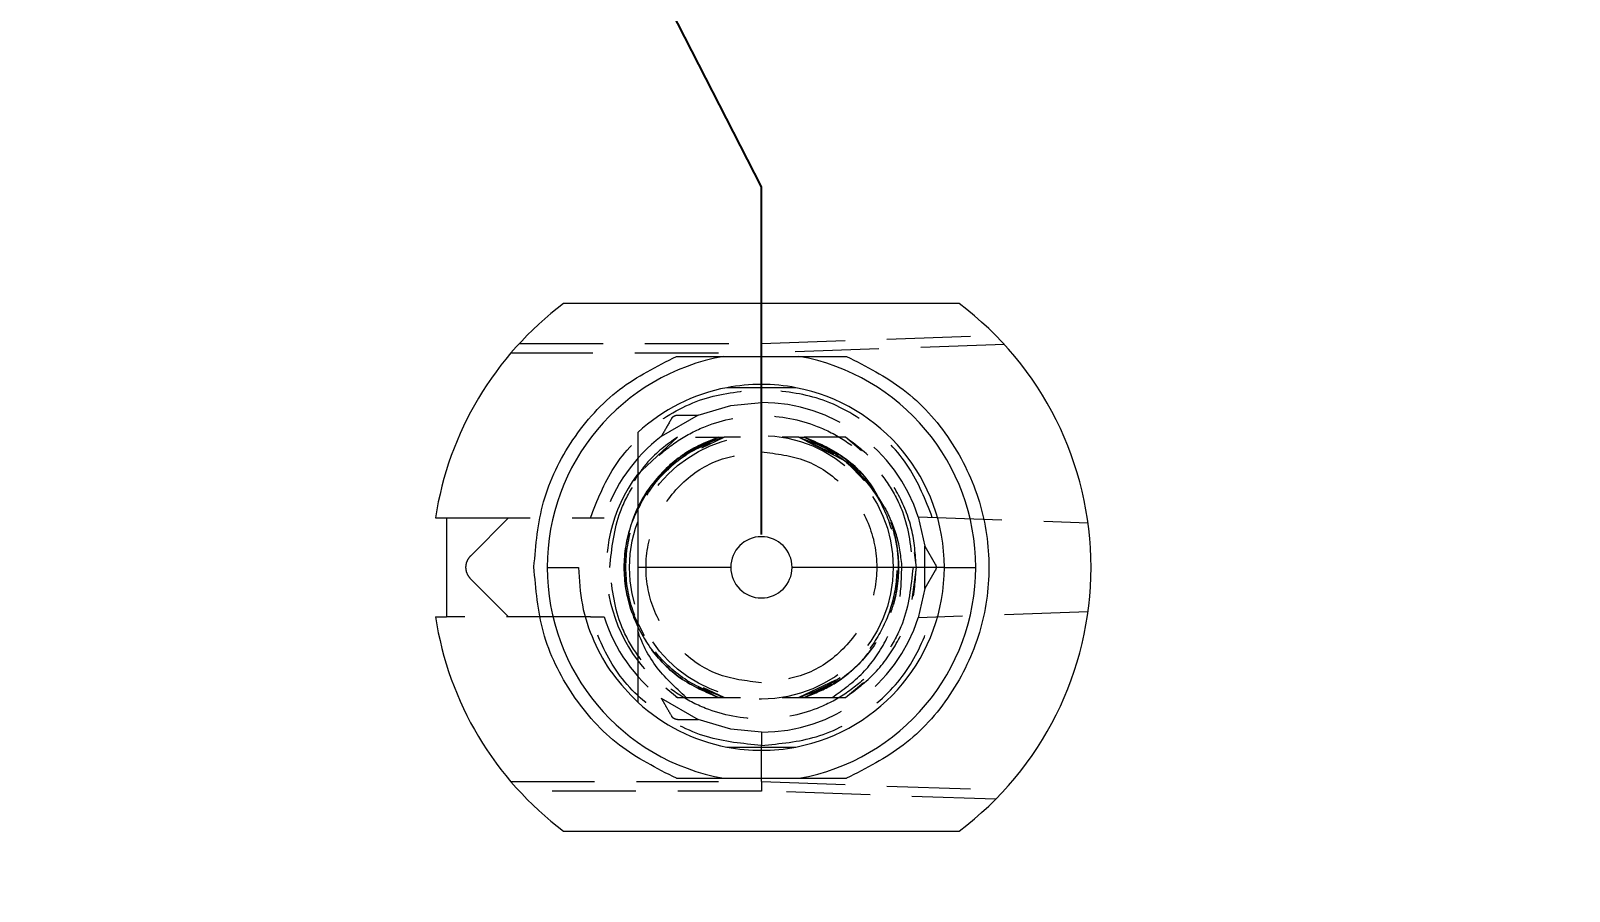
# Model space of a CAD drawing. Header units: millimetres. Extents: x -64 to 530, y -86 to 334.
# Drawn here: x 114.57 to 137.91, y 219.68 to 232.73 of the extents above; entities that cross this region are included whole.
import ezdxf

# ---------------------------------------------------------------- set-up
doc = ezdxf.new("R2010")
doc.units = ezdxf.units.MM
doc.header["$PDSIZE"] = -1
doc.linetypes.add('HIDDEN', pattern=[1.905, 1.27, -0.635])
doc.dimstyles.new('ISO-25', dxfattribs={"dimtxt": 2.5, "dimasz": 2.5, "dimexe": 1.25, "dimexo": 0.625, "dimtad": 1, "dimtxsty": 'Standard', "dimcen": 2.5, "dimadec": 0, "dimazin": 0, "dimtfac": 1, "dimtmove": 0, "dimatfit": 3, "dimfxl": 0, "dimarcsym": 0})

# ---------------------------------------------------------------- blocks, each defined once
blk = doc.blocks.new('*D35')
at = {"color": 0, "lineweight": -2}
for p, q in [((437.684, 297.079), (437.684, 315.579)), ((431.8, 293.079), (437.684, 297.079)), ((431.8, 279.9), (431.8, 293.079))]:
    blk.add_line(p, q, dxfattribs=at)
at = {"layer": 'Defpoints', "color": 0}
for p in [(437.684, 301.079), (431.8, 279.4), (0, 0)]:
    blk.add_point(p, dxfattribs=at)
at = {"color": 0, "insert": (435.434, 308.579), "char_height": 3, "attachment_point": 5, "rotation": 90}
blk.add_mtext('431,80', dxfattribs=at)
blk = doc.blocks.new('*D37')
at = {"color": 0, "lineweight": -2}
for p, q in [((135.317, 293.03), (135.317, 311.53)), ((135.9, 289.03), (135.317, 293.03)), ((135.9, 279.97), (135.9, 289.03))]:
    blk.add_line(p, q, dxfattribs=at)
at = {"layer": 'Defpoints', "color": 0}
for p in [(135.317, 297.03), (135.9, 279.47), (0, 0)]:
    blk.add_point(p, dxfattribs=at)
at = {"color": 0, "insert": (133.067, 304.53), "char_height": 3, "attachment_point": 5, "rotation": 90}
blk.add_mtext('135,90', dxfattribs=at)
blk = doc.blocks.new('*D38')
at = {"color": 0, "lineweight": -2}
for p, q in [((162.289, 289.755), (162.289, 308.755)), ((165.75, 285.755), (162.289, 289.755)), ((165.75, 274.9), (165.75, 285.755))]:
    blk.add_line(p, q, dxfattribs=at)
at = {"layer": 'Defpoints', "color": 0}
for p in [(162.289, 293.755), (165.75, 274.4), (0, 0)]:
    blk.add_point(p, dxfattribs=at)
at = {"color": 0, "insert": (160.039, 301.505), "char_height": 3, "attachment_point": 5, "rotation": 90}
blk.add_mtext('165,75', dxfattribs=at)
blk = doc.blocks.new('*D39')
at = {"color": 0, "lineweight": -2}
for p, q in [((125.6, 265.32), (129.1, 265.32)), ((129.1, 265.32), (130.828, 263.455)), ((130.828, 263.455), (150.828, 263.455))]:
    blk.add_line(p, q, dxfattribs=at)
at = {"layer": 'Defpoints', "color": 0}
for p in [(125.1, 265.32), (134.828, 263.455), (0, 0)]:
    blk.add_point(p, dxfattribs=at)
at = {"color": 0, "insert": (143.078, 265.705), "char_height": 3, "attachment_point": 5}
blk.add_mtext('265,32', dxfattribs=at)
blk = doc.blocks.new('*D40')
at = {"color": 0, "lineweight": -2}
for p, q in [((118.77, 293.984), (118.77, 311.484)), ((125.1, 289.984), (118.77, 293.984)), ((125.1, 265.82), (125.1, 289.984))]:
    blk.add_line(p, q, dxfattribs=at)
at = {"layer": 'Defpoints', "color": 0}
for p in [(118.77, 297.984), (125.1, 265.32), (0, 0)]:
    blk.add_point(p, dxfattribs=at)
at = {"color": 0, "insert": (116.52, 304.984), "char_height": 3, "attachment_point": 5, "rotation": 90}
blk.add_mtext('125,10', dxfattribs=at)
blk = doc.blocks.new('*D41')
at = {"color": 0, "lineweight": -2}
for p, q in [((191.371, 292.073), (191.371, 310.573)), ((199.07, 288.073), (191.371, 292.073)), ((199.07, 265.82), (199.07, 288.073))]:
    blk.add_line(p, q, dxfattribs=at)
at = {"layer": 'Defpoints', "color": 0}
for p in [(191.371, 296.073), (199.07, 265.32), (0, 0)]:
    blk.add_point(p, dxfattribs=at)
at = {"color": 0, "insert": (189.121, 303.573), "char_height": 3, "attachment_point": 5, "rotation": 90}
blk.add_mtext('199,07', dxfattribs=at)
blk = doc.blocks.new('*D42')
at = {"color": 0, "lineweight": -2}
for p, q in [((193.497, 265.32), (189.497, 263.066)), ((198.57, 265.32), (193.497, 265.32)), ((189.497, 263.066), (169.497, 263.066))]:
    blk.add_line(p, q, dxfattribs=at)
at = {"layer": 'Defpoints', "color": 0}
for p in [(199.07, 265.32), (185.497, 263.066), (0, 0)]:
    blk.add_point(p, dxfattribs=at)
at = {"color": 0, "insert": (177.247, 265.316), "char_height": 3, "attachment_point": 5}
blk.add_mtext('265,32', dxfattribs=at)
blk = doc.blocks.new('*D43')
at = {"color": 0, "lineweight": -2}
for p, q in [((280.31, 293.54), (280.31, 313.54)), ((285.75, 289.54), (280.31, 293.54)), ((285.75, 274.9), (285.75, 289.54))]:
    blk.add_line(p, q, dxfattribs=at)
at = {"layer": 'Defpoints', "color": 0}
for p in [(280.31, 297.54), (285.75, 274.4), (0, 0)]:
    blk.add_point(p, dxfattribs=at)
at = {"color": 0, "insert": (278.06, 305.79), "char_height": 3, "attachment_point": 5, "rotation": 90}
blk.add_mtext('285,75', dxfattribs=at)
blk = doc.blocks.new('*D44')
at = {"color": 0, "lineweight": -2}
for p, q in [((298.633, 293.447), (298.633, 312.947)), ((293.9, 289.447), (298.633, 293.447)), ((293.9, 279.9), (293.9, 289.447))]:
    blk.add_line(p, q, dxfattribs=at)
at = {"layer": 'Defpoints', "color": 0}
for p in [(298.633, 297.447), (293.9, 279.4), (0, 0)]:
    blk.add_point(p, dxfattribs=at)
at = {"color": 0, "insert": (296.383, 305.447), "char_height": 3, "attachment_point": 5, "rotation": 90}
blk.add_mtext('293,90', dxfattribs=at)
blk = doc.blocks.new('*D45')
at = {"color": 0, "lineweight": -2}
blk.add_line((285.25, 274.4), (252.388, 274.4), dxfattribs=at)
at = {"layer": 'Defpoints', "color": 0}
for p in [(267.888, 274.4), (285.75, 274.4), (0, 0)]:
    blk.add_point(p, dxfattribs=at)
at = {"color": 0, "insert": (259.888, 276.65), "char_height": 3, "attachment_point": 5}
blk.add_mtext('274,40', dxfattribs=at)
blk = doc.blocks.new('*D46')
at = {"color": 0, "lineweight": -2}
for p, q in [((273.06, 264.82), (273.06, 254.53)), ((273.06, 254.53), (277.95, 250.53)), ((277.95, 250.53), (277.95, 231.03))]:
    blk.add_line(p, q, dxfattribs=at)
at = {"layer": 'Defpoints', "color": 0}
for p in [(273.06, 265.32), (277.95, 246.53), (0, 0)]:
    blk.add_point(p, dxfattribs=at)
at = {"color": 0, "insert": (275.7, 238.53), "char_height": 3, "attachment_point": 5, "rotation": 90}
blk.add_mtext('273,06', dxfattribs=at)
blk = doc.blocks.new('*D47')
at = {"color": 0, "lineweight": -2}
for p, q in [((260.93, 266.76), (240.93, 266.76)), ((264.93, 265.32), (260.93, 266.76)), ((272.56, 265.32), (264.93, 265.32))]:
    blk.add_line(p, q, dxfattribs=at)
at = {"layer": 'Defpoints', "color": 0}
for p in [(256.93, 266.76), (273.06, 265.32), (0, 0)]:
    blk.add_point(p, dxfattribs=at)
at = {"color": 0, "insert": (248.68, 269.01), "char_height": 3, "attachment_point": 5}
blk.add_mtext('265,32', dxfattribs=at)
blk = doc.blocks.new('*D48')
at = {"color": 0, "lineweight": -2}
for p, q in [((355.301, 295.339), (355.301, 315.339)), ((359.73, 291.339), (355.301, 295.339)), ((359.73, 265.82), (359.73, 291.339))]:
    blk.add_line(p, q, dxfattribs=at)
at = {"layer": 'Defpoints', "color": 0}
for p in [(355.301, 299.339), (359.73, 265.32), (0, 0)]:
    blk.add_point(p, dxfattribs=at)
at = {"color": 0, "insert": (353.051, 307.589), "char_height": 3, "attachment_point": 5, "rotation": 90}
blk.add_mtext('359,73', dxfattribs=at)
blk = doc.blocks.new('*D49')
at = {"color": 0, "lineweight": -2}
for p, q in [((349.375, 265.32), (345.375, 260.541)), ((359.23, 265.32), (349.375, 265.32)), ((345.375, 260.541), (325.375, 260.541))]:
    blk.add_line(p, q, dxfattribs=at)
at = {"layer": 'Defpoints', "color": 0}
for p in [(359.73, 265.32), (341.375, 260.541), (0, 0)]:
    blk.add_point(p, dxfattribs=at)
at = {"color": 0, "insert": (333.125, 262.791), "char_height": 3, "attachment_point": 5}
blk.add_mtext('265,32', dxfattribs=at)
blk = doc.blocks.new('*D50')
at = {"color": 0, "lineweight": -2}
for p, q in [((411.281, 297.743), (411.281, 316.243)), ((415.9, 293.743), (411.281, 297.743)), ((415.9, 279.97), (415.9, 293.743))]:
    blk.add_line(p, q, dxfattribs=at)
at = {"layer": 'Defpoints', "color": 0}
for p in [(411.281, 301.743), (415.9, 279.47), (0, 0)]:
    blk.add_point(p, dxfattribs=at)
at = {"color": 0, "insert": (409.031, 309.243), "char_height": 3, "attachment_point": 5, "rotation": 90}
blk.add_mtext('415,90', dxfattribs=at)
blk = doc.blocks.new('*D51')
at = {"color": 0, "lineweight": -2}
for p, q in [((441.42, 274.4), (445.42, 275.871)), ((445.42, 275.871), (464.92, 275.871)), ((425.95, 274.4), (441.42, 274.4))]:
    blk.add_line(p, q, dxfattribs=at)
at = {"layer": 'Defpoints', "color": 0}
for p in [(449.42, 275.871), (425.45, 274.4), (0, 0)]:
    blk.add_point(p, dxfattribs=at)
at = {"color": 0, "insert": (457.42, 278.121), "char_height": 3, "attachment_point": 5}
blk.add_mtext('274,40', dxfattribs=at)
blk = doc.blocks.new('*D52')
at = {"color": 0, "lineweight": -2}
for p, q in [((423.283, 294.998), (423.283, 314.998)), ((425.45, 290.998), (423.283, 294.998)), ((425.45, 274.9), (425.45, 290.998))]:
    blk.add_line(p, q, dxfattribs=at)
at = {"layer": 'Defpoints', "color": 0}
for p in [(423.283, 298.998), (425.45, 274.4), (0, 0)]:
    blk.add_point(p, dxfattribs=at)
at = {"color": 0, "insert": (421.033, 307.248), "char_height": 3, "attachment_point": 5, "rotation": 90}
blk.add_mtext('425,45', dxfattribs=at)
blk = doc.blocks.new('*D56')
at = {"color": 0, "lineweight": -2}
for p, q in [((437.803, 215.414), (437.803, 235.414)), ((425.43, 211.414), (437.803, 215.414)), ((425.43, 198.55), (425.43, 211.414))]:
    blk.add_line(p, q, dxfattribs=at)
at = {"layer": 'Defpoints', "color": 0}
for p in [(437.803, 219.414), (425.43, 198.05), (0, 0)]:
    blk.add_point(p, dxfattribs=at)
at = {"color": 0, "insert": (435.553, 227.664), "char_height": 3, "attachment_point": 5, "rotation": 90}
blk.add_mtext('425,43', dxfattribs=at)
blk = doc.blocks.new('*D73')
at = {"color": 0, "lineweight": -2}
for p, q in [((142.392, 292.375), (142.392, 310.875)), ((139.399, 288.375), (142.392, 292.375)), ((139.399, 279.9), (139.399, 288.375))]:
    blk.add_line(p, q, dxfattribs=at)
at = {"layer": 'Defpoints', "color": 0}
for p in [(142.392, 296.375), (139.399, 279.4), (0, 0)]:
    blk.add_point(p, dxfattribs=at)
at = {"color": 0, "insert": (140.142, 303.875), "char_height": 3, "attachment_point": 5, "rotation": 90}
blk.add_mtext('139,40', dxfattribs=at)
blk = doc.blocks.new('*D74')
at = {"color": 0, "lineweight": -2}
for p, q in [((127.722, 293.03), (127.722, 311.53)), ((132.401, 289.03), (127.722, 293.03)), ((132.401, 279.9), (132.401, 289.03))]:
    blk.add_line(p, q, dxfattribs=at)
at = {"layer": 'Defpoints', "color": 0}
for p in [(127.722, 297.03), (132.401, 279.4), (0, 0)]:
    blk.add_point(p, dxfattribs=at)
at = {"color": 0, "insert": (125.472, 304.53), "char_height": 3, "attachment_point": 5, "rotation": 90}
blk.add_mtext('132,40', dxfattribs=at)
blk = doc.blocks.new('*D75')
at = {"color": 0, "lineweight": -2}
for p, q in [((288.794, 294.16), (288.794, 313.16)), ((290.401, 290.16), (288.794, 294.16)), ((290.401, 279.9), (290.401, 290.16))]:
    blk.add_line(p, q, dxfattribs=at)
at = {"layer": 'Defpoints', "color": 0}
for p in [(288.794, 298.16), (290.401, 279.4), (0, 0)]:
    blk.add_point(p, dxfattribs=at)
at = {"color": 0, "insert": (286.544, 305.91), "char_height": 3, "attachment_point": 5, "rotation": 90}
blk.add_mtext('290,40', dxfattribs=at)
blk = doc.blocks.new('*D76')
at = {"color": 0, "lineweight": -2}
for p, q in [((306.252, 292.611), (306.252, 312.111)), ((297.399, 288.611), (306.252, 292.611)), ((297.399, 279.9), (297.399, 288.611))]:
    blk.add_line(p, q, dxfattribs=at)
at = {"layer": 'Defpoints', "color": 0}
for p in [(306.252, 296.611), (297.399, 279.4), (0, 0)]:
    blk.add_point(p, dxfattribs=at)
at = {"color": 0, "insert": (304.002, 304.611), "char_height": 3, "attachment_point": 5, "rotation": 90}
blk.add_mtext('297,40', dxfattribs=at)
blk = doc.blocks.new('*D77')
at = {"color": 0, "lineweight": -2}
for p, q in [((404.526, 297.682), (404.526, 316.182)), ((412.401, 293.682), (404.526, 297.682)), ((412.401, 279.9), (412.401, 293.682))]:
    blk.add_line(p, q, dxfattribs=at)
at = {"layer": 'Defpoints', "color": 0}
for p in [(404.526, 301.682), (412.401, 279.4), (0, 0)]:
    blk.add_point(p, dxfattribs=at)
at = {"color": 0, "insert": (402.276, 309.182), "char_height": 3, "attachment_point": 5, "rotation": 90}
blk.add_mtext('412,40', dxfattribs=at)
blk = doc.blocks.new('*D78')
at = {"color": 0, "lineweight": -2}
for p, q in [((417.265, 297.291), (417.265, 315.791)), ((419.399, 293.291), (417.265, 297.291)), ((419.399, 279.9), (419.399, 293.291))]:
    blk.add_line(p, q, dxfattribs=at)
at = {"layer": 'Defpoints', "color": 0}
for p in [(417.265, 301.291), (419.399, 279.4), (0, 0)]:
    blk.add_point(p, dxfattribs=at)
at = {"color": 0, "insert": (415.015, 308.791), "char_height": 3, "attachment_point": 5, "rotation": 90}
blk.add_mtext('419,40', dxfattribs=at)
blk = doc.blocks.new('*D119')
at = {"color": 0, "lineweight": -2}
for p, q in [((393.843, 235.159), (393.843, 254.159)), ((396, 231.159), (393.843, 235.159)), ((396, 225.095), (396, 231.159))]:
    blk.add_line(p, q, dxfattribs=at)
at = {"layer": 'Defpoints', "color": 0}
for p in [(393.843, 239.159), (396, 224.595), (0, 0)]:
    blk.add_point(p, dxfattribs=at)
at = {"color": 0, "insert": (391.593, 246.909), "char_height": 3, "attachment_point": 5, "rotation": 90}
blk.add_mtext('396,00', dxfattribs=at)
blk = doc.blocks.new('*D120')
at = {"color": 0, "lineweight": -2}
for p, q in [((372.602, 236.309), (372.602, 255.809)), ((373.5, 232.309), (372.602, 236.309)), ((373.5, 225.095), (373.5, 232.309))]:
    blk.add_line(p, q, dxfattribs=at)
at = {"layer": 'Defpoints', "color": 0}
for p in [(372.602, 240.309), (373.5, 224.595), (0, 0)]:
    blk.add_point(p, dxfattribs=at)
at = {"color": 0, "insert": (370.352, 248.309), "char_height": 3, "attachment_point": 5, "rotation": 90}
blk.add_mtext('373,50', dxfattribs=at)
blk = doc.blocks.new('*D121')
at = {"color": 0, "lineweight": -2}
for p, q in [((345.579, 237.414), (345.579, 256.414)), ((349.175, 233.414), (345.579, 237.414)), ((349.175, 225.095), (349.175, 233.414))]:
    blk.add_line(p, q, dxfattribs=at)
at = {"layer": 'Defpoints', "color": 0}
for p in [(345.579, 241.414), (349.175, 224.595), (0, 0)]:
    blk.add_point(p, dxfattribs=at)
at = {"color": 0, "insert": (343.329, 249.164), "char_height": 3, "attachment_point": 5, "rotation": 90}
blk.add_mtext('349,18', dxfattribs=at)
blk = doc.blocks.new('*D122')
at = {"color": 0, "lineweight": -2}
for p, q in [((325.674, 236.995), (325.674, 256.995)), ((328.855, 232.995), (325.674, 236.995)), ((328.855, 225.095), (328.855, 232.995))]:
    blk.add_line(p, q, dxfattribs=at)
at = {"layer": 'Defpoints', "color": 0}
for p in [(325.674, 240.995), (328.855, 224.595), (0, 0)]:
    blk.add_point(p, dxfattribs=at)
at = {"color": 0, "insert": (323.424, 249.245), "char_height": 3, "attachment_point": 5, "rotation": 90}
blk.add_mtext('328,86', dxfattribs=at)
blk = doc.blocks.new('*D123')
at = {"color": 0, "lineweight": -2}
for p, q in [((304.85, 235.076), (304.85, 254.576)), ((308.535, 231.076), (304.85, 235.076)), ((308.535, 225.095), (308.535, 231.076))]:
    blk.add_line(p, q, dxfattribs=at)
at = {"layer": 'Defpoints', "color": 0}
for p in [(304.85, 239.076), (308.535, 224.595), (0, 0)]:
    blk.add_point(p, dxfattribs=at)
at = {"color": 0, "insert": (302.6, 247.076), "char_height": 3, "attachment_point": 5, "rotation": 90}
blk.add_mtext('308,54', dxfattribs=at)
blk = doc.blocks.new('*D124')
at = {"color": 0, "lineweight": -2}
for p, q in [((286.103, 233.369), (286.103, 253.369)), ((288.215, 229.369), (286.103, 233.369)), ((288.215, 225.095), (288.215, 229.369))]:
    blk.add_line(p, q, dxfattribs=at)
at = {"layer": 'Defpoints', "color": 0}
for p in [(286.103, 237.369), (288.215, 224.595), (0, 0)]:
    blk.add_point(p, dxfattribs=at)
at = {"color": 0, "insert": (283.853, 245.619), "char_height": 3, "attachment_point": 5, "rotation": 90}
blk.add_mtext('288,22', dxfattribs=at)
blk = doc.blocks.new('*D125')
at = {"color": 0, "lineweight": -2}
for p, q in [((263.907, 234.454), (263.907, 253.954)), ((267.895, 230.454), (263.907, 234.454)), ((267.895, 225.095), (267.895, 230.454))]:
    blk.add_line(p, q, dxfattribs=at)
at = {"layer": 'Defpoints', "color": 0}
for p in [(263.907, 238.454), (267.895, 224.595), (0, 0)]:
    blk.add_point(p, dxfattribs=at)
at = {"color": 0, "insert": (261.657, 246.454), "char_height": 3, "attachment_point": 5, "rotation": 90}
blk.add_mtext('267,90', dxfattribs=at)
blk = doc.blocks.new('*D126')
at = {"color": 0, "lineweight": -2}
for p, q in [((243.782, 232.451), (243.782, 252.451)), ((247.575, 228.595), (243.782, 232.451)), ((247.575, 225.095), (247.575, 228.595))]:
    blk.add_line(p, q, dxfattribs=at)
at = {"layer": 'Defpoints', "color": 0}
for p in [(243.782, 236.451), (247.575, 224.595), (0, 0)]:
    blk.add_point(p, dxfattribs=at)
at = {"color": 0, "insert": (241.532, 244.701), "char_height": 3, "attachment_point": 5, "rotation": 90}
blk.add_mtext('247,58', dxfattribs=at)
blk = doc.blocks.new('*D127')
at = {"color": 0, "lineweight": -2}
for p, q in [((222.023, 234.703), (222.023, 254.703)), ((227.255, 230.703), (222.023, 234.703)), ((227.255, 225.095), (227.255, 230.703))]:
    blk.add_line(p, q, dxfattribs=at)
at = {"layer": 'Defpoints', "color": 0}
for p in [(222.023, 238.703), (227.255, 224.595), (0, 0)]:
    blk.add_point(p, dxfattribs=at)
at = {"color": 0, "insert": (219.773, 246.953), "char_height": 3, "attachment_point": 5, "rotation": 90}
blk.add_mtext('227,26', dxfattribs=at)
blk = doc.blocks.new('*D128')
at = {"color": 0, "lineweight": -2}
for p, q in [((203.028, 233.99), (203.028, 253.49)), ((206.946, 229.99), (203.028, 233.99)), ((206.946, 225.095), (206.946, 229.99))]:
    blk.add_line(p, q, dxfattribs=at)
at = {"layer": 'Defpoints', "color": 0}
for p in [(203.028, 237.99), (206.946, 224.595), (0, 0)]:
    blk.add_point(p, dxfattribs=at)
at = {"color": 0, "insert": (200.778, 245.99), "char_height": 3, "attachment_point": 5, "rotation": 90}
blk.add_mtext('206,95', dxfattribs=at)
blk = doc.blocks.new('*D129')
at = {"color": 0, "lineweight": -2}
for p, q in [((182.809, 235.614), (182.809, 254.614)), ((186.615, 231.614), (182.809, 235.614)), ((186.615, 225.095), (186.615, 231.614))]:
    blk.add_line(p, q, dxfattribs=at)
at = {"layer": 'Defpoints', "color": 0}
for p in [(182.809, 239.614), (186.615, 224.595), (0, 0)]:
    blk.add_point(p, dxfattribs=at)
at = {"color": 0, "insert": (180.559, 247.364), "char_height": 3, "attachment_point": 5, "rotation": 90}
blk.add_mtext('186,62', dxfattribs=at)
blk = doc.blocks.new('*D130')
at = {"color": 0, "lineweight": -2}
for p, q in [((163.921, 235.803), (163.921, 254.303)), ((166.295, 231.803), (163.921, 235.803)), ((166.295, 225.095), (166.295, 231.803))]:
    blk.add_line(p, q, dxfattribs=at)
at = {"layer": 'Defpoints', "color": 0}
for p in [(163.921, 239.803), (166.295, 224.595), (0, 0)]:
    blk.add_point(p, dxfattribs=at)
at = {"color": 0, "insert": (161.671, 247.303), "char_height": 3, "attachment_point": 5, "rotation": 90}
blk.add_mtext('166,30', dxfattribs=at)
blk = doc.blocks.new('*D131')
at = {"color": 0, "lineweight": -2}
for p, q in [((142.732, 235.75), (142.732, 254.75)), ((145.975, 231.75), (142.732, 235.75)), ((145.975, 225.095), (145.975, 231.75))]:
    blk.add_line(p, q, dxfattribs=at)
at = {"layer": 'Defpoints', "color": 0}
for p in [(142.732, 239.75), (145.975, 224.595), (0, 0)]:
    blk.add_point(p, dxfattribs=at)
at = {"color": 0, "insert": (140.482, 247.5), "char_height": 3, "attachment_point": 5, "rotation": 90}
blk.add_mtext('145,98', dxfattribs=at)
blk = doc.blocks.new('*D132')
at = {"color": 0, "lineweight": -2}
for p, q in [((123.609, 234.366), (123.609, 253.366)), ((125.655, 230.366), (123.609, 234.366)), ((125.655, 225.095), (125.655, 230.366))]:
    blk.add_line(p, q, dxfattribs=at)
at = {"layer": 'Defpoints', "color": 0}
for p in [(123.609, 238.366), (125.655, 224.595), (0, 0)]:
    blk.add_point(p, dxfattribs=at)
at = {"color": 0, "insert": (121.359, 246.116), "char_height": 3, "attachment_point": 5, "rotation": 90}
blk.add_mtext('125,66', dxfattribs=at)
blk = doc.blocks.new('*D142')
at = {"color": 0, "lineweight": -2}
for p, q in [((401.115, 224.595), (405.115, 228.426)), ((405.115, 228.426), (425.115, 228.426)), ((396.5, 224.595), (401.115, 224.595))]:
    blk.add_line(p, q, dxfattribs=at)
at = {"layer": 'Defpoints', "color": 0}
for p in [(409.115, 228.426), (396, 224.595), (0, 0)]:
    blk.add_point(p, dxfattribs=at)
at = {"color": 0, "insert": (417.365, 230.676), "char_height": 3, "attachment_point": 5}
blk.add_mtext('224,59', dxfattribs=at)
blk = doc.blocks.new('*D143')
at = {"color": 0, "lineweight": -2}
blk.add_line((166.25, 274.4), (193.07, 274.4), dxfattribs=at)
at = {"layer": 'Defpoints', "color": 0}
for p in [(165.75, 274.4), (177.57, 274.4), (0, 0)]:
    blk.add_point(p, dxfattribs=at)
at = {"color": 0, "insert": (185.57, 276.65), "char_height": 3, "attachment_point": 5}
blk.add_mtext('274,40', dxfattribs=at)

msp = doc.modelspace()

# ---------------------------------------------------------------- linework, layer by layer
at = {"color": 7, "linetype": 'Continuous', "lineweight": 15}
for p, q in [((128.655, 228.595), (122.655, 228.595)), ((120.712, 225.345), (120.88, 225.345)), ((120.88, 225.345), (120.88, 223.845)), ((122.405, 224.595), (122.88, 224.595)), ((125.19, 224.595), (123.78, 224.595)), ((128.43, 224.595), (126.12, 224.595)), ((128.43, 224.595), (128.905, 224.595)), ((120.712, 223.845), (120.88, 223.845)), ((122.655, 220.595), (128.655, 220.595))]:
    msp.add_line(p, q, dxfattribs=at)
at = {"color": 7, "linetype": 'HIDDEN', "lineweight": 0}
for p, q in [((121.984, 227.989), (125.655, 227.989)), ((125.655, 227.989), (129.208, 228.113)), ((125.655, 227.845), (125.655, 227.989)), ((125.005, 227.845), (121.855, 227.845)), ((129.341, 227.974), (125.655, 227.845)), ((125.655, 227.295), (125.655, 227.845)), ((125.655, 227.295), (125.655, 227.095)), ((126.179, 227.32), (126.179, 227.32)), ((124.695, 226.903), (124.136, 226.58)), ((123.766, 225.993), (124.381, 226.57)), ((124.432, 226.276), (125.004, 226.57)), ((124.432, 226.276), (125.004, 226.57)), ((124.654, 226.57), (125.004, 226.57)), ((124.75, 226.41), (125.089, 226.57)), ((125.004, 226.57), (124.763, 226.446)), ((125.34, 226.57), (125.089, 226.57)), ((126.221, 226.57), (125.97, 226.57)), ((126.221, 226.57), (126.926, 226.209)), ((126.221, 226.57), (126.753, 226.319)), ((126.221, 226.57), (126.753, 226.319)), ((126.929, 226.57), (126.306, 226.57)), ((126.753, 226.34), (126.306, 226.57)), ((126.306, 226.57), (126.82, 226.306)), ((126.82, 226.306), (126.306, 226.57)), ((126.306, 226.57), (126.82, 226.306)), ((127.174, 226.364), (126.929, 226.57)), ((120.88, 225.345), (123.061, 225.345)), ((121.247, 224.772), (121.82, 225.345)), ((128.035, 225.36), (130.609, 225.27)), ((128.035, 225.36), (128.134, 224.918)), ((128.005, 224.595), (127.977, 224.818)), ((128.134, 224.918), (128.292, 224.645)), ((128.134, 224.272), (128.134, 224.918)), ((127.944, 224.106), (128.005, 224.595)), ((128.292, 224.545), (128.134, 224.272)), ((121.82, 223.845), (121.247, 224.418)), ((128.134, 224.272), (128.035, 223.83)), ((123.061, 223.845), (120.88, 223.845)), ((130.609, 223.92), (128.035, 223.83)), ((126.778, 222.882), (126.221, 222.62)), ((126.778, 222.882), (126.221, 222.62)), ((124.203, 222.769), (124.381, 222.62)), ((124.203, 222.769), (124.381, 222.62)), ((124.381, 222.62), (125.004, 222.62)), ((124.381, 222.62), (125.34, 222.62)), ((124.689, 222.782), (125.004, 222.62)), ((125.089, 222.62), (124.776, 222.768)), ((125.97, 222.62), (126.728, 222.62)), ((126.306, 222.62), (126.709, 222.827)), ((126.306, 222.62), (126.929, 222.62)), ((126.929, 222.62), (127.202, 222.849)), ((124.136, 222.609), (124.695, 222.287)), ((125.655, 222.095), (125.655, 221.895)), ((125.655, 221.345), (125.655, 221.895)), ((121.855, 221.345), (125.005, 221.345)), ((125.655, 221.345), (129.341, 221.216)), ((125.655, 221.345), (125.655, 221.201)), ((125.655, 221.201), (121.984, 221.201)), ((129.208, 221.077), (125.655, 221.201))]:
    msp.add_line(p, q, dxfattribs=at)
at = {"color": 7, "linetype": 'HIDDEN', "lineweight": 0, "flags": 128}
for points in [[(124.695, 226.903), (125.189, 227.051), (125.655, 227.095)], [(124.381, 226.57), (124.381, 226.57)], [(125.089, 226.57), (125.089, 226.57)], [(125.089, 226.57), (125.089, 226.57)], [(125.089, 226.57), (125.089, 226.57)], [(125.089, 226.57), (125.089, 226.57)], [(125.089, 226.57), (125.089, 226.57)], [(126.221, 226.57), (126.221, 226.57)], [(126.221, 226.57), (126.221, 226.57)], [(126.221, 226.57), (126.221, 226.57)], [(126.221, 226.57), (126.221, 226.57)], [(126.221, 226.57), (126.221, 226.57)], [(126.221, 226.57), (126.221, 226.57)], [(126.221, 226.57), (126.221, 226.57)], [(126.221, 226.57), (126.221, 226.57)], [(126.929, 226.57), (126.929, 226.57)], [(123.726, 223.819), (123.722, 223.848), (123.722, 223.856), (123.722, 223.858), (123.723, 223.859), (123.723, 223.859), (123.723, 223.859), (123.723, 223.859), (123.723, 223.859), (123.723, 223.859), (123.723, 223.859), (123.723, 223.859), (123.723, 223.859), (123.722, 223.859), (123.722, 223.859), (123.722, 223.859), (123.722, 223.859), (123.722, 223.859), (123.722, 223.859), (123.722, 223.859), (123.723, 223.859), (123.723, 223.859), (123.723, 223.859), (123.723, 223.859), (123.723, 223.859), (123.723, 223.859), (123.723, 223.859), (123.723, 223.859), (123.723, 223.859), (123.724, 223.859), (123.724, 223.859), (123.727, 223.856), (123.791, 223.726), (123.878, 223.563)], [(127.434, 223.568), (127.434, 223.568)], [(124.381, 222.62), (124.381, 222.62)], [(124.381, 222.62), (124.381, 222.62)], [(124.381, 222.62), (124.381, 222.62)], [(124.381, 222.62), (124.381, 222.62)], [(124.381, 222.62), (124.381, 222.62)], [(124.381, 222.62), (124.381, 222.62)], [(124.381, 222.62), (124.381, 222.62)], [(124.381, 222.62), (124.381, 222.62)], [(125.34, 222.62), (125.34, 222.62)], [(125.97, 222.62), (125.97, 222.62)], [(126.682, 222.816), (126.682, 222.816)], [(126.929, 222.62), (126.929, 222.62)], [(126.929, 222.62), (126.929, 222.62)], [(126.929, 222.62), (126.929, 222.62)], [(126.929, 222.62), (126.929, 222.62)], [(126.929, 222.62), (126.929, 222.62)], [(126.929, 222.62), (126.929, 222.62)], [(126.929, 222.62), (126.929, 222.62)], [(125.655, 222.095), (125.189, 222.139), (124.695, 222.287)]]:
    msp.add_lwpolyline(points, dxfattribs=at)
at = {"color": 7, "linetype": 'HIDDEN', "lineweight": 0}
msp.add_circle((125.655, 224.595), 2, dxfattribs=at)
at = {"color": 7, "linetype": 'Continuous', "lineweight": 15}
for radius, start, end in [(5, 126.8699, 171.3731), (5, 306.8699, 53.1301), (3.25, 100.0633, 180), (3.25, 0, 79.9367), (2.775, 100.8932, 132.5066), (2.775, 79.1068, 100.8929), (2.775, 0, 79.1071), (0.465, 0, 180), (3.25, 180, 259.9367), (0.465, 180, 0), (2.775, 280.8929, 0), (3.25, 280.0633, 0), (5, 188.6269, 233.1301), (2.775, 227.4934, 259.1071), (2.775, 259.1067, 280.8938)]:
    msp.add_arc((125.655, 224.595), radius, start, end, dxfattribs=at)
at = {"color": 7, "linetype": 'HIDDEN', "lineweight": 0}
for radius, start, end in [(2.5, 17.8157, 90), (2.5, 127.4202, 162.5424), (2.35, 143.5058, 237.1851), (2.5, 197.4576, 232.5798), (2.5, 270, 342.1843)]:
    msp.add_arc((125.655, 224.595), radius, start, end, dxfattribs=at)
at = {"color": 7, "linetype": 'Continuous', "lineweight": 15}
for points, knots in [([(122.205, 224.601), (122.234, 224.935), (122.292, 225.617), (122.758, 226.554), (123.455, 227.336), (124.067, 227.644), (124.366, 227.795)], [0, 0, 0, 0, 0.244423, 0.499999, 0.755576, 1, 1, 1, 1]), ([(124.366, 227.795), (124.5, 227.795), (124.674, 227.795), (124.868, 227.795), (124.949, 227.795), (125.003, 227.795), (125.042, 227.795), (125.069, 227.795), (125.083, 227.795), (125.087, 227.795), (125.087, 227.795), (125.087, 227.795)], [0, 0, 0, 0, 0.521932, 0.674702, 0.779632, 0.851729, 0.901665, 0.954563, 0.975882, 0.993095, 1, 1, 1, 1]), ([(125.087, 227.795), (125.263, 227.795), (125.615, 227.795), (126.009, 227.795), (126.201, 227.795), (126.223, 227.795)], [0, 0, 0, 0, 0.469102, 0.939612, 1, 1, 1, 1]), ([(126.223, 227.795), (126.223, 227.795), (126.225, 227.795), (126.236, 227.795), (126.28, 227.795), (126.476, 227.795), (126.71, 227.795), (126.906, 227.795), (126.944, 227.795)], [0, 0, 0, 0, 0.01693, 0.039301, 0.081695, 0.236199, 0.852151, 1, 1, 1, 1]), ([(126.944, 227.795), (127.243, 227.644), (127.855, 227.335), (128.557, 226.552), (129.006, 225.612), (129.154, 224.595), (129.006, 223.578), (128.557, 222.638), (127.855, 221.855), (127.243, 221.546), (126.944, 221.395)], [0, 0, 0, 0, 0.122203, 0.25, 0.377796, 0.5, 0.622203, 0.75, 0.877797, 1, 1, 1, 1]), ([(126.179, 227.32), (125.889, 227.32), (125.536, 227.32), (125.192, 227.32), (125.131, 227.32)], [0, 0, 0, 0, 0.821488, 1, 1, 1, 1]), ([(123.78, 226.641), (123.78, 226.203), (123.78, 225.6), (123.78, 224.811), (123.78, 224.595)], [0, 0, 0, 0, 0.725759, 1, 1, 1, 1]), ([(124.366, 221.395), (124.066, 221.546), (123.453, 221.855), (122.755, 222.64), (122.289, 223.582), (122.233, 224.266), (122.205, 224.601)], [0, 0, 0, 0, 0.244391, 0.5, 0.755609, 1, 1, 1, 1]), ([(122.88, 224.595), (122.891, 224.403), (122.914, 224.02), (123.099, 223.471), (123.379, 222.963), (123.646, 222.687), (123.78, 222.549)], [0, 0, 0, 0, 0.25, 0.500001, 0.749998, 1, 1, 1, 1]), ([(123.78, 224.595), (123.78, 224.4), (123.78, 223.896), (123.78, 223.214), (123.78, 222.765), (123.78, 222.549)], [0, 0, 0, 0, 0.246526, 0.638139, 1, 1, 1, 1]), ([(125.131, 221.87), (125.421, 221.87), (125.774, 221.87), (126.118, 221.87), (126.179, 221.87)], [0, 0, 0, 0, 0.821493, 1, 1, 1, 1]), ([(124.366, 221.395), (124.5, 221.395), (124.674, 221.395), (124.868, 221.395), (124.949, 221.395), (125.003, 221.395), (125.042, 221.395), (125.069, 221.395), (125.083, 221.395), (125.087, 221.395), (125.087, 221.395), (125.087, 221.395)], [0, 0, 0, 0, 0.521932, 0.674702, 0.779632, 0.851729, 0.901665, 0.954563, 0.975882, 0.993095, 1, 1, 1, 1]), ([(125.087, 221.395), (125.263, 221.395), (125.615, 221.395), (126.009, 221.395), (126.201, 221.395), (126.223, 221.395)], [0, 0, 0, 0, 0.469102, 0.939612, 1, 1, 1, 1]), ([(126.223, 221.395), (126.223, 221.395), (126.225, 221.395), (126.236, 221.395), (126.28, 221.395), (126.476, 221.395), (126.71, 221.395), (126.906, 221.395), (126.944, 221.395)], [0, 0, 0, 0, 0.01693, 0.039301, 0.081695, 0.236199, 0.852151, 1, 1, 1, 1])]:
    msp.add_open_spline(points, degree=3, knots=knots, dxfattribs=at)
at = {"color": 7, "linetype": 'HIDDEN', "lineweight": 0}
for points, knots in [([(123.061, 225.345), (123.165, 225.609), (123.377, 226.152), (124.006, 226.788), (124.792, 227.216), (125.372, 227.269), (125.655, 227.295)], [0, 0, 0, 0, 0.243393, 0.5, 0.756607, 1, 1, 1, 1]), ([(128.247, 225.352), (128.143, 225.616), (127.93, 226.157), (127.301, 226.791), (126.516, 227.217), (125.937, 227.269), (125.655, 227.295)], [0, 0, 0, 0, 0.243424, 0.499999, 0.756577, 1, 1, 1, 1]), ([(123.355, 224.595), (123.386, 224.884), (123.434, 225.331), (123.72, 225.867), (124.017, 226.232), (124.383, 226.531), (124.919, 226.809), (125.655, 226.951), (126.391, 226.809), (126.927, 226.532), (127.293, 226.233), (127.59, 225.867), (127.876, 225.331), (127.924, 224.884), (127.955, 224.595)], [0, 0, 0, 0, 0.119722, 0.184823, 0.25, 0.315102, 0.380278, 0.5, 0.619721, 0.684824, 0.75, 0.815102, 0.880279, 1, 1, 1, 1]), ([(124.293, 226.853), (124.252, 226.782), (124.198, 226.688), (124.15, 226.605), (124.138, 226.584), (124.136, 226.581), (124.136, 226.58)], [0, 0, 0, 0, 0.638724, 0.843749, 0.925001, 1, 1, 1, 1]), ([(124.293, 226.853), (124.298, 226.861), (124.308, 226.875), (124.329, 226.891), (124.354, 226.901), (124.371, 226.903), (124.38, 226.903)], [0, 0, 0, 0, 0.250806, 0.500011, 0.7492, 1, 1, 1, 1]), ([(124.38, 226.903), (124.462, 226.903), (124.57, 226.903), (124.667, 226.903), (124.692, 226.903), (124.694, 226.903), (124.695, 226.903)], [0, 0, 0, 0, 0.638714, 0.843746, 0.925001, 1, 1, 1, 1]), ([(125.004, 226.57), (124.804, 226.483), (124.404, 226.31), (123.943, 225.831), (123.644, 225.247), (123.541, 224.595), (123.644, 223.943), (123.943, 223.358), (124.404, 222.88), (124.804, 222.707), (125.004, 222.62)], [0, 0, 0, 0, 0.125, 0.249999, 0.374999, 0.5, 0.625001, 0.75, 0.875, 1, 1, 1, 1]), ([(125.089, 222.62), (124.882, 222.701), (124.468, 222.863), (123.986, 223.339), (123.672, 223.931), (123.565, 224.595), (123.672, 225.259), (123.986, 225.851), (124.468, 226.327), (124.882, 226.489), (125.089, 226.57)], [0, 0, 0, 0, 0.125, 0.250001, 0.375, 0.500001, 0.625, 0.750001, 0.875001, 1, 1, 1, 1]), ([(125.089, 222.62), (124.882, 222.701), (124.468, 222.863), (123.986, 223.339), (123.672, 223.931), (123.565, 224.595), (123.672, 225.259), (123.986, 225.851), (124.468, 226.327), (124.882, 226.489), (125.089, 226.57)], [0, 0, 0, 0, 0.125, 0.249999, 0.375, 0.5, 0.625, 0.749999, 0.875, 1, 1, 1, 1]), ([(125.089, 222.62), (124.882, 222.701), (124.468, 222.863), (123.986, 223.339), (123.672, 223.931), (123.565, 224.595), (123.672, 225.259), (123.986, 225.851), (124.468, 226.327), (124.882, 226.489), (125.089, 226.57)], [0, 0, 0, 0, 0.125, 0.25, 0.375, 0.500001, 0.625, 0.75, 0.875, 1, 1, 1, 1]), ([(124.381, 226.57), (124.221, 226.455), (123.963, 226.27), (123.79, 226.005), (123.725, 225.905)], [0, 0, 0, 0, 0.621034, 1, 1, 1, 1]), ([(123.983, 225.832), (124.125, 225.994), (124.408, 226.32), (124.805, 226.487), (125.004, 226.57)], [0, 0, 0, 0, 0.499998, 1, 1, 1, 1]), ([(124.211, 226.056), (124.28, 226.133), (124.495, 226.371), (124.798, 226.49), (125.004, 226.57)], [0, 0, 0, 0, 0.321277, 1, 1, 1, 1]), ([(125.089, 226.57), (124.95, 226.522), (124.671, 226.425), (124.437, 226.246), (124.32, 226.157)], [0, 0, 0, 0, 0.500002, 1, 1, 1, 1]), ([(125.004, 226.57), (125.026, 226.57), (125.054, 226.57), (125.081, 226.57), (125.088, 226.57), (125.089, 226.57), (125.089, 226.57)], [0, 0, 0, 0, 0.659497, 0.855312, 0.930524, 1, 1, 1, 1]), ([(126.221, 226.57), (126.221, 226.57), (126.222, 226.57), (126.229, 226.57), (126.256, 226.57), (126.284, 226.57), (126.306, 226.57)], [0, 0, 0, 0, 0.068872, 0.145402, 0.344907, 1, 1, 1, 1]), ([(126.221, 226.57), (126.221, 226.57), (126.222, 226.57), (126.229, 226.57), (126.256, 226.57), (126.284, 226.57), (126.306, 226.57)], [0, 0, 0, 0, 0.068955, 0.145561, 0.345171, 1, 1, 1, 1]), ([(126.221, 226.57), (126.431, 226.492), (126.817, 226.349), (127.092, 226.045), (127.218, 225.906)], [0, 0, 0, 0, 0.544503, 1, 1, 1, 1]), ([(126.306, 226.57), (126.506, 226.483), (126.906, 226.31), (127.367, 225.831), (127.666, 225.247), (127.769, 224.595), (127.666, 223.943), (127.367, 223.358), (126.906, 222.88), (126.506, 222.707), (126.306, 222.62)], [0, 0, 0, 0, 0.125001, 0.25, 0.375, 0.5, 0.624999, 0.75, 0.874999, 1, 1, 1, 1]), ([(127.538, 225.424), (127.479, 225.557), (127.331, 225.89), (126.902, 226.308), (126.504, 226.483), (126.306, 226.57)], [0, 0, 0, 0, 0.252267, 0.626132, 1, 1, 1, 1]), ([(126.306, 226.57), (126.51, 226.487), (126.854, 226.348), (127.098, 226.07), (127.198, 225.957)], [0, 0, 0, 0, 0.592117, 1, 1, 1, 1]), ([(128.005, 224.595), (127.991, 224.791), (127.963, 225.182), (127.737, 225.73), (127.399, 226.217), (127.085, 226.452), (126.929, 226.57)], [0, 0, 0, 0, 0.249998, 0.5, 0.749998, 1, 1, 1, 1]), ([(125.004, 222.62), (124.804, 222.707), (124.404, 222.88), (123.943, 223.359), (123.644, 223.943), (123.54, 224.596), (123.647, 225.243), (123.902, 225.786), (124.177, 226.033), (124.29, 226.135)], [0, 0, 0, 0, 0.149287, 0.298575, 0.447862, 0.59715, 0.746437, 0.895724, 1, 1, 1, 1]), ([(125.004, 222.62), (124.804, 222.707), (124.404, 222.88), (123.943, 223.359), (123.644, 223.943), (123.54, 224.596), (123.647, 225.243), (123.9, 225.783), (124.172, 226.028), (124.282, 226.127)], [0, 0, 0, 0, 0.149669, 0.299339, 0.449008, 0.598677, 0.748347, 0.898016, 1, 1, 1, 1]), ([(124.28, 226.125), (124.17, 226.026), (123.9, 225.782), (123.647, 225.242), (123.54, 224.596), (123.644, 223.943), (123.943, 223.359), (124.404, 222.88), (124.804, 222.707), (125.004, 222.62)], [0, 0, 0, 0, 0.101378, 0.251148, 0.400918, 0.550689, 0.700459, 0.85023, 1, 1, 1, 1]), ([(125.655, 222.845), (125.426, 222.871), (124.968, 222.924), (124.385, 223.329), (123.996, 223.907), (123.859, 224.595), (123.996, 225.283), (124.385, 225.861), (124.968, 226.266), (125.426, 226.319), (125.655, 226.345)], [0, 0, 0, 0, 0.125, 0.25, 0.375, 0.5, 0.625, 0.75, 0.875, 1, 1, 1, 1]), ([(124.32, 226.157), (124.228, 226.07), (124.12, 225.969), (124.016, 225.855), (123.994, 225.836), (123.987, 225.832), (123.985, 225.831), (123.984, 225.831), (123.983, 225.832), (123.983, 225.832)], [0, 0, 0, 0, 0.805352, 0.945964, 0.982681, 0.993226, 0.99691, 0.99849, 1, 1, 1, 1]), ([(125.655, 226.345), (125.884, 226.319), (126.342, 226.266), (126.925, 225.861), (127.314, 225.283), (127.451, 224.595), (127.314, 223.907), (126.925, 223.329), (126.342, 222.924), (125.884, 222.871), (125.655, 222.845)], [0, 0, 0, 0, 0.125, 0.25, 0.375, 0.5, 0.625, 0.75, 0.875, 1, 1, 1, 1]), ([(126.926, 226.209), (127.065, 226.081), (127.341, 225.825), (127.605, 225.316), (127.729, 224.762), (127.696, 224.194), (127.511, 223.655), (127.187, 223.19), (126.751, 222.819), (126.397, 222.686), (126.221, 222.62)], [0, 0, 0, 0, 0.125, 0.25, 0.375, 0.500001, 0.625, 0.75, 0.874999, 1, 1, 1, 1]), ([(127.527, 225.5), (127.445, 225.634), (127.281, 225.901), (127.044, 226.106), (126.926, 226.209)], [0, 0, 0, 0, 0.502471, 1, 1, 1, 1]), ([(125.004, 222.62), (124.804, 222.707), (124.404, 222.88), (123.943, 223.359), (123.644, 223.943), (123.54, 224.596), (123.648, 225.242), (123.882, 225.755), (124.127, 225.979), (124.211, 226.056)], [0, 0, 0, 0, 0.153219, 0.306437, 0.459654, 0.612873, 0.766091, 0.919309, 1, 1, 1, 1]), ([(123.97, 225.814), (123.859, 225.626), (123.637, 225.251), (123.543, 224.594), (123.643, 223.944), (123.943, 223.358), (124.404, 222.88), (124.804, 222.707), (125.004, 222.62)], [0, 0, 0, 0, 0.166667, 0.333332, 0.5, 0.666666, 0.833332, 1, 1, 1, 1]), ([(126.306, 222.62), (126.443, 222.675), (126.718, 222.784), (127.074, 223.054), (127.368, 223.388), (127.584, 223.777), (127.713, 224.203), (127.749, 224.646), (127.695, 225.089), (127.583, 225.363), (127.527, 225.5)], [0, 0, 0, 0, 0.124999, 0.250001, 0.375, 0.5, 0.625, 0.749999, 0.874999, 1, 1, 1, 1]), ([(127.527, 225.5), (127.596, 225.357), (127.732, 225.07), (127.767, 224.754), (127.784, 224.595)], [0, 0, 0, 0, 0.497066, 1, 1, 1, 1]), ([(123.061, 225.345), (123.089, 225.345), (123.144, 225.345), (123.212, 225.345), (123.262, 225.345), (123.267, 225.345), (123.27, 225.345)], [0, 0, 0, 0, 0.258106, 0.512594, 0.755596, 1, 1, 1, 1]), ([(121.247, 224.418), (121.226, 224.444), (121.185, 224.496), (121.168, 224.595), (121.185, 224.694), (121.226, 224.746), (121.247, 224.772)], [0, 0, 0, 0, 0.250005, 0.500009, 0.749995, 1, 1, 1, 1]), ([(127.955, 224.595), (127.924, 224.306), (127.876, 223.859), (127.59, 223.323), (127.293, 222.958), (126.927, 222.659), (126.391, 222.381), (125.655, 222.239), (124.919, 222.381), (124.383, 222.658), (124.017, 222.957), (123.72, 223.323), (123.434, 223.859), (123.386, 224.306), (123.355, 224.595)], [0, 0, 0, 0, 0.119721, 0.184824, 0.25, 0.315103, 0.380279, 0.5, 0.619721, 0.684824, 0.75, 0.815102, 0.880279, 1, 1, 1, 1]), ([(126.728, 222.62), (126.891, 222.737), (127.214, 222.97), (127.555, 223.463), (127.769, 224.014), (127.779, 224.402), (127.784, 224.595)], [0, 0, 0, 0, 0.255054, 0.506738, 0.755053, 1, 1, 1, 1]), ([(126.929, 222.62), (127.085, 222.738), (127.399, 222.973), (127.737, 223.46), (127.963, 224.008), (127.991, 224.399), (128.005, 224.595)], [0, 0, 0, 0, 0.249999, 0.500001, 0.749999, 1, 1, 1, 1]), ([(128.292, 224.645), (128.295, 224.637), (128.303, 224.621), (128.306, 224.595), (128.303, 224.569), (128.295, 224.553), (128.292, 224.545)], [0, 0, 0, 0, 0.250062, 0.499998, 0.750004, 1, 1, 1, 1]), ([(125.655, 221.895), (125.372, 221.921), (124.792, 221.974), (124.006, 222.402), (123.377, 223.038), (123.165, 223.581), (123.061, 223.845)], [0, 0, 0, 0, 0.243393, 0.5, 0.756607, 1, 1, 1, 1]), ([(123.061, 223.845), (123.089, 223.845), (123.144, 223.845), (123.212, 223.845), (123.262, 223.845), (123.267, 223.845), (123.27, 223.845)], [0, 0, 0, 0, 0.258623, 0.51362, 0.756091, 1, 1, 1, 1]), ([(124.516, 222.62), (124.349, 222.773), (124.015, 223.078), (123.801, 223.531), (123.735, 223.783), (123.726, 223.819)], [0, 0, 0, 0, 0.461833, 0.924146, 1, 1, 1, 1]), ([(125.655, 221.895), (125.937, 221.921), (126.516, 221.973), (127.301, 222.399), (127.93, 223.033), (128.143, 223.574), (128.247, 223.837)], [0, 0, 0, 0, 0.243424, 0.500001, 0.756578, 1, 1, 1, 1]), ([(125.089, 222.62), (125.089, 222.62), (125.088, 222.62), (125.081, 222.62), (125.054, 222.62), (125.026, 222.62), (125.004, 222.62)], [0, 0, 0, 0, 0.068902, 0.145462, 0.34493, 1, 1, 1, 1]), ([(125.089, 222.62), (125.089, 222.62), (125.088, 222.62), (125.081, 222.62), (125.054, 222.62), (125.026, 222.62), (125.004, 222.62)], [0, 0, 0, 0, 0.068839, 0.145338, 0.344716, 1, 1, 1, 1]), ([(126.306, 222.62), (126.284, 222.62), (126.256, 222.62), (126.229, 222.62), (126.222, 222.62), (126.221, 222.62), (126.221, 222.62)], [0, 0, 0, 0, 0.659322, 0.855265, 0.930509, 1, 1, 1, 1]), ([(126.306, 222.62), (126.284, 222.62), (126.256, 222.62), (126.229, 222.62), (126.222, 222.62), (126.221, 222.62), (126.221, 222.62)], [0, 0, 0, 0, 0.659593, 0.855435, 0.930571, 1, 1, 1, 1]), ([(124.136, 222.609), (124.136, 222.608), (124.138, 222.606), (124.15, 222.585), (124.18, 222.533), (124.23, 222.446), (124.271, 222.375), (124.293, 222.337)], [0, 0, 0, 0, 0.074113, 0.154925, 0.359908, 0.653727, 1, 1, 1, 1]), ([(124.38, 222.287), (124.371, 222.287), (124.354, 222.289), (124.329, 222.299), (124.308, 222.315), (124.298, 222.329), (124.293, 222.337)], [0, 0, 0, 0, 0.2508, 0.499989, 0.749194, 1, 1, 1, 1]), ([(124.38, 222.287), (124.462, 222.287), (124.57, 222.287), (124.667, 222.287), (124.692, 222.287), (124.694, 222.287), (124.695, 222.287)], [0, 0, 0, 0, 0.63867, 0.84374, 0.924998, 1, 1, 1, 1])]:
    msp.add_open_spline(points, degree=3, knots=knots, dxfattribs=at)

# ---------------------------------------------------------------- dimensions: what is measured, and where the dimension line sits
for feature_location, offset, dtype, picture, middle in [((415.9, 279.47), (-4.619, 22.273), 1, '*D50', (409.031, 309.243)), ((412.401, 279.4), (-7.875, 22.282), 1, '*D77', (402.276, 309.182)), ((419.399, 279.4), (-2.134, 21.891), 1, '*D78', (415.015, 308.791)), ((431.8, 279.4), (5.884, 21.679), 1, '*D35', (435.434, 308.579)), ((359.73, 265.32), (-4.429, 34.019), 1, '*D48', (353.051, 307.589)), ((425.45, 274.4), (-2.167, 24.598), 1, '*D52', (421.033, 307.248)), ((285.75, 274.4), (-5.44, 23.14), 1, '*D43', (278.06, 305.79)), ((290.401, 279.4), (-1.607, 18.76), 1, '*D75', (286.544, 305.91)), ((293.9, 279.4), (4.733, 18.047), 1, '*D44', (296.383, 305.447)), ((297.399, 279.4), (8.853, 17.211), 1, '*D76', (304.002, 304.611)), ((135.9, 279.47), (-0.583, 17.56), 1, '*D37', (133.067, 304.53)), ((132.401, 279.4), (-4.678, 17.63), 1, '*D74', (125.472, 304.53)), ((125.1, 265.32), (-6.33, 32.664), 1, '*D40', (116.52, 304.984)), ((139.399, 279.4), (2.993, 16.975), 1, '*D73', (140.142, 303.875)), ((199.07, 265.32), (-7.699, 30.753), 1, '*D41', (189.121, 303.573)), ((165.75, 274.4), (-3.461, 19.355), 1, '*D38', (160.039, 301.505)), ((425.45, 274.4), (23.97, 1.471), 0, '*D51', (457.42, 278.121)), ((285.75, 274.4), (-17.862, 0), 0, '*D45', (259.888, 276.65)), ((165.75, 274.4), (11.82, 0), 0, '*D143', (185.57, 276.65)), ((273.06, 265.32), (-16.13, 1.44), 0, '*D47', (248.68, 269.01)), ((125.1, 265.32), (9.728, -1.865), 0, '*D39', (143.078, 265.705)), ((199.07, 265.32), (-13.573, -2.254), 0, '*D42', (177.247, 265.316)), ((273.06, 265.32), (4.89, -18.79), 1, '*D46', (275.7, 238.53)), ((359.73, 265.32), (-18.355, -4.779), 0, '*D49', (333.125, 262.791)), ((328.855004, 224.594993), (-3.181118, 16.399692), 1, '*D122', (323.423886, 249.244685)), ((349.175004, 224.594993), (-3.596016, 16.818599), 1, '*D121', (343.328988, 249.163592)), ((373.5, 224.595), (-0.898, 15.714), 1, '*D120', (370.352, 248.309)), ((145.975004, 224.594993), (-3.242681, 15.1551), 1, '*D131', (140.482323, 247.500092)), ((227.255004, 224.594993), (-5.231784, 14.107954), 1, '*D127', (219.77322, 246.952947)), ((186.615004, 224.594993), (-3.806466, 15.019023), 1, '*D129', (180.558538, 247.364015)), ((308.535004, 224.594993), (-3.685483, 14.481318), 1, '*D123', (302.599521, 247.07631)), ((166.295004, 224.594993), (-2.374028, 15.208431), 1, '*D130', (161.670976, 247.303424)), ((396, 224.595), (-2.157, 14.564), 1, '*D119', (391.593, 246.909)), ((267.895004, 224.594993), (-3.988331, 13.858758), 1, '*D125', (261.656673, 246.45375)), ((206.946, 224.595), (-3.918, 13.395), 1, '*D128', (200.778, 245.99)), ((288.215004, 224.594993), (-2.111829, 12.773652), 1, '*D124', (283.853174, 245.618645)), ((125.655004, 224.594993), (-2.045838, 13.771254), 1, '*D132', (121.359166, 246.116247)), ((247.575004, 224.594993), (-3.792981, 11.856368), 1, '*D126', (241.532023, 244.701361)), ((425.43, 198.05), (12.373, 21.364), 1, '*D56', (435.553, 227.664)), ((396, 224.59499), (13.11539, 3.83088), 0, '*D142', (417.3654, 230.67587))]:
    dim = msp.add_ordinate_dim(feature_location=feature_location, offset=offset, dtype=dtype, origin=(0, 0), dimstyle='ISO-25', override={"dimtxt": 3, "dimasz": 2, "dimexe": 0.5, "dimexo": 0.5, "dimgap": 0.5, "dimzin": 0, "dimadec": 2, "dimtzin": 0})
    dim.commit()
    dim.dimension.update_dxf_attribs({"geometry": picture, "text_midpoint": middle})

doc.saveas('drawing.dxf')
